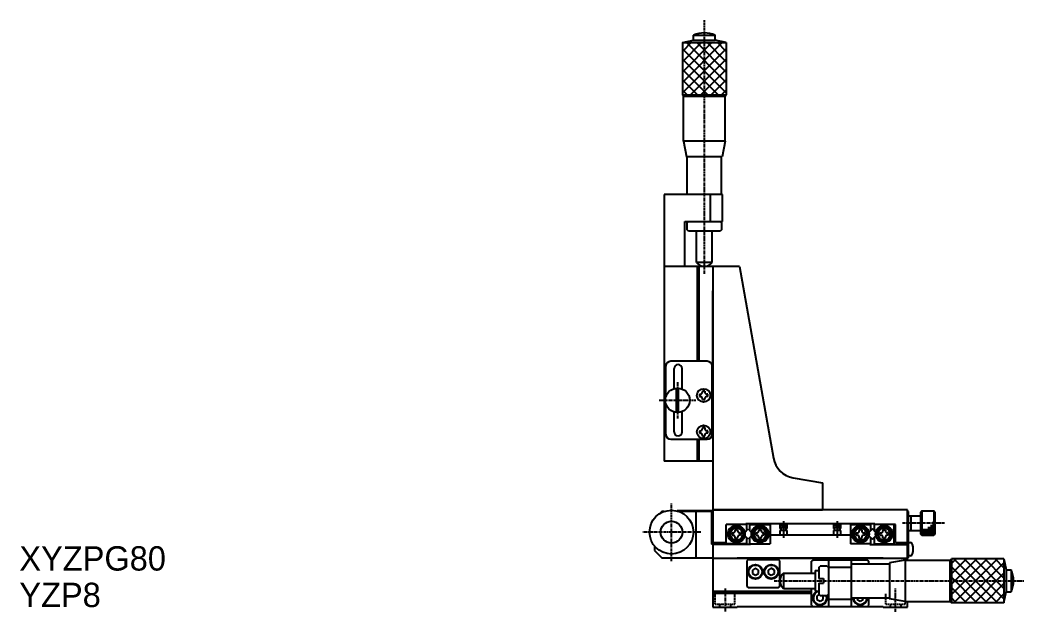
# Model space of a CAD drawing. Extents: x 12 to 693, y 7 to 641.
# Drawn here: x 14.9 to 427.2, y 6.5 to 249.8 of the extents above; entities that cross this region are included whole.
import ezdxf

# ---------------------------------------------------------------- set-up
doc = ezdxf.new("R2010")
doc.units = 0
doc.linetypes.add('CENTER', pattern=[2, 1.25, -0.25, 0.25, -0.25])
doc.linetypes.add('DASHED', pattern=[0.75, 0.5, -0.25])
doc.layers.get('0').update_dxf_attribs({"linetype": 'CONTINUOUS'})
doc.layers.add('CENTER', color=1, linetype='CENTER')

msp = doc.modelspace()

# ---------------------------------------------------------------- linework, layer by layer
at = {"color": 7, "linetype": 'CONTINUOUS'}
for p, q in [((291.43, 243.52), (300.43, 243.52)), ((291.43, 241.52), (291.43, 243.52)), ((300.43, 241.52), (300.43, 243.52)), ((286.93, 240.52), (291.43, 241.52)), ((286.93, 240.52), (304.93, 240.52)), ((286.93, 240.52), (286.93, 219.02)), ((291.43, 241.52), (300.43, 241.52)), ((304.93, 240.52), (300.43, 241.52)), ((304.93, 240.52), (304.93, 219.02)), ((286.93, 219.02), (304.93, 219.02)), ((287.43, 218.52), (286.93, 219.02)), ((287.43, 218.52), (304.43, 218.52)), ((287.43, 200.02), (287.43, 218.52)), ((304.43, 218.52), (304.93, 219.02)), ((304.43, 200.02), (304.43, 218.52)), ((304.43, 200.02), (287.43, 200.02)), ((287.43, 200.02), (288.57, 193.52)), ((304.43, 200.02), (303.28, 193.52)), ((303.28, 193.52), (288.57, 193.52)), ((288.93, 178.02), (288.93, 193.52)), ((302.93, 178.02), (302.93, 193.52)), ((279.43, 178.02), (279.43, 68.52)), ((303.43, 178.02), (279.43, 178.02)), ((298.43, 167.02), (298.43, 178.02)), ((303.43, 167.02), (303.43, 178.02)), ((287.93, 167.02), (303.43, 167.02)), ((287.93, 148.52), (287.93, 167.02)), ((289.43, 167.02), (288.93, 166.52)), ((288.93, 163.52), (288.93, 166.52)), ((302.93, 166.52), (302.43, 167.02)), ((302.93, 166.52), (302.93, 163.52)), ((289.43, 163.02), (288.93, 163.52)), ((302.43, 163.02), (289.43, 163.02)), ((292.75, 150.09), (292.75, 163.02)), ((299.1, 150.09), (299.1, 163.02)), ((302.93, 163.52), (302.43, 163.02)), ((310.43, 148.52), (279.43, 148.52)), ((299.1, 150.09), (292.75, 150.09)), ((292.93, 148.52), (292.93, 109.52)), ((293.73, 148.52), (293.73, 109.52)), ((299.43, 148.52), (299.43, 48.52)), ((310.43, 148.52), (324.31, 69.75)), ((299.23, 138.52), (299.43, 138.52)), ((299.23, 138.52), (299.23, 78.52)), ((280.13, 94.92), (280.13, 107.52)), ((297.13, 109.52), (282.13, 109.52)), ((299.13, 79.52), (299.13, 107.52)), ((283.48, 98.3), (283.48, 106.52)), ((286.78, 98.16), (286.78, 106.52)), ((284.53, 88.54), (284.53, 98.5)), ((285.33, 88.54), (285.33, 98.5)), ((293.88, 96.02), (293.88, 95.02)), ((293.88, 96.02), (294.33, 96.02)), ((293.88, 95.02), (294.33, 95.02)), ((296.13, 97.27), (295.13, 97.27)), ((295.13, 97.27), (295.13, 96.82)), ((296.13, 97.27), (296.13, 96.82)), ((297.38, 96.02), (296.93, 96.02)), ((297.38, 95.02), (296.93, 95.02)), ((297.38, 95.02), (297.38, 96.02)), ((280.13, 79.52), (280.13, 92.12)), ((295.13, 93.77), (295.13, 94.22)), ((295.13, 93.77), (296.13, 93.77)), ((296.13, 93.77), (296.13, 94.22)), ((283.48, 80.52), (283.48, 88.73)), ((286.78, 80.52), (286.78, 88.87)), ((293.88, 81.02), (293.88, 80.02)), ((293.88, 81.02), (294.33, 81.02)), ((293.88, 80.02), (294.33, 80.02)), ((296.13, 82.27), (295.13, 82.27)), ((295.13, 82.27), (295.13, 81.82)), ((295.13, 78.77), (295.13, 79.22)), ((295.13, 78.77), (296.13, 78.77)), ((296.13, 82.27), (296.13, 81.82)), ((296.13, 78.77), (296.13, 79.22)), ((297.38, 81.02), (296.93, 81.02)), ((297.38, 80.02), (296.93, 80.02)), ((297.38, 80.02), (297.38, 81.02)), ((299.43, 78.52), (299.23, 78.52)), ((282.13, 77.52), (297.13, 77.52)), ((292.93, 77.52), (292.93, 68.52)), ((293.73, 77.52), (293.73, 68.52)), ((299.43, 68.52), (279.43, 68.52)), ((332.43, 61.64), (344.43, 59.52)), ((344.43, 59.52), (344.43, 48.52)), ((278.43, 47.82), (277.37, 46.77)), ((279.47, 47.82), (278.43, 47.82)), ((299.43, 48.02), (284.73, 48.02)), ((298.93, 47.82), (285.38, 47.82)), ((292.43, 47.82), (292.43, 28.82)), ((298.93, 47.82), (298.93, 34.32)), ((299.43, 48.52), (344.43, 48.52)), ((379.43, 48.52), (299.43, 48.52)), ((299.43, 48.52), (299.43, 35.02)), ((379.43, 27.82), (379.43, 48.52)), ((379.73, 47.82), (379.43, 47.82)), ((379.73, 28.82), (379.73, 47.82)), ((379.73, 46.02), (384.73, 46.02)), ((380.73, 46.02), (380.73, 40.02)), ((385.23, 48.02), (384.73, 47.52)), ((384.73, 47.52), (384.73, 38.52)), ((385.23, 48.02), (385.23, 38.02)), ((385.23, 48.02), (390.23, 48.02)), ((390.23, 48.02), (390.23, 43.42)), ((390.73, 47.52), (390.23, 48.02)), ((390.73, 43.42), (390.73, 47.52)), ((313.23, 42.52), (304.93, 42.52)), ((304.93, 34.52), (304.93, 42.52)), ((312.93, 42.82), (312.93, 42.52)), ((312.93, 42.82), (365.93, 42.82)), ((313.23, 42.52), (313.23, 39.94)), ((314.63, 39.94), (314.63, 42.52)), ((314.63, 42.52), (322.93, 42.52)), ((322.93, 42.52), (322.93, 34.52)), ((326.93, 42.82), (326.93, 40.82)), ((327.43, 42.02), (326.93, 41.52)), ((328.03, 42.02), (327.43, 42.02)), ((328.03, 42.02), (328.03, 41.52)), ((328.83, 41.52), (328.03, 41.52)), ((329.43, 42.02), (328.83, 42.02)), ((328.83, 42.02), (328.83, 41.52)), ((329.43, 42.02), (329.93, 41.52)), ((329.93, 40.82), (329.93, 42.82)), ((348.93, 42.82), (348.93, 40.82)), ((349.43, 42.02), (348.93, 41.52)), ((350.03, 42.02), (349.43, 42.02)), ((350.03, 42.02), (350.03, 41.52)), ((350.83, 41.52), (350.03, 41.52)), ((351.43, 42.02), (350.83, 42.02)), ((350.83, 42.02), (350.83, 41.52)), ((351.43, 42.02), (351.93, 41.52)), ((351.93, 40.82), (351.93, 42.82)), ((355.93, 42.52), (364.23, 42.52)), ((355.93, 42.52), (355.93, 34.52)), ((364.23, 42.52), (364.23, 39.94)), ((365.63, 42.52), (365.63, 39.94)), ((374.43, 42.52), (365.63, 42.52)), ((365.93, 42.82), (365.93, 42.52)), ((373.93, 34.52), (373.93, 42.52)), ((374.43, 35.02), (374.43, 42.52)), ((390.73, 43.42), (389.73, 43.42)), ((389.73, 43.42), (389.73, 42.62)), ((389.73, 42.62), (390.73, 42.62)), ((390.23, 42.62), (390.23, 38.02)), ((390.73, 38.52), (390.73, 42.62)), ((307.33, 39.02), (307.33, 38.02)), ((307.33, 39.02), (307.78, 39.02)), ((307.33, 38.02), (307.78, 38.02)), ((309.58, 40.27), (308.58, 40.27)), ((308.58, 40.27), (308.58, 39.82)), ((308.58, 36.77), (308.58, 37.22)), ((309.58, 40.27), (309.58, 39.82)), ((309.58, 36.77), (309.58, 37.22)), ((310.83, 39.02), (310.38, 39.02)), ((310.83, 38.02), (310.38, 38.02)), ((310.83, 38.02), (310.83, 39.02)), ((312.5, 39.22), (313.93, 40.64)), ((313.93, 36.4), (312.5, 37.82)), ((313.93, 40.64), (315.35, 39.22)), ((315.35, 37.82), (313.93, 36.4)), ((317.03, 38.02), (317.03, 39.02)), ((317.03, 39.02), (317.48, 39.02)), ((317.03, 38.02), (317.48, 38.02)), ((318.28, 40.27), (319.28, 40.27)), ((318.28, 40.27), (318.28, 39.82)), ((318.28, 36.77), (318.28, 37.22)), ((319.28, 40.27), (319.28, 39.82)), ((319.28, 36.77), (319.28, 37.22)), ((320.53, 39.02), (320.08, 39.02)), ((320.53, 38.02), (320.08, 38.02)), ((320.53, 39.02), (320.53, 38.02)), ((355.93, 38.02), (322.93, 38.02)), ((329.93, 41.02), (326.93, 41.02)), ((326.93, 40.82), (327.43, 40.82)), ((326.93, 40.02), (326.93, 38.02)), ((329.93, 40.02), (326.93, 40.02)), ((327.43, 40.02), (327.43, 41.02)), ((329.43, 41.02), (329.43, 40.02)), ((329.43, 40.82), (329.93, 40.82)), ((329.93, 38.02), (329.93, 40.02)), ((351.93, 41.02), (348.93, 41.02)), ((348.93, 40.82), (349.43, 40.82)), ((348.93, 40.02), (348.93, 38.02)), ((351.93, 40.02), (348.93, 40.02)), ((349.43, 40.02), (349.43, 41.02)), ((351.43, 41.02), (351.43, 40.02)), ((351.43, 40.82), (351.93, 40.82)), ((351.93, 38.02), (351.93, 40.02)), ((358.33, 39.02), (358.33, 38.02)), ((358.33, 39.02), (358.78, 39.02)), ((358.33, 38.02), (358.78, 38.02)), ((360.58, 40.27), (359.58, 40.27)), ((359.58, 40.27), (359.58, 39.82)), ((359.58, 36.77), (359.58, 37.22)), ((360.58, 40.27), (360.58, 39.82)), ((360.58, 36.77), (360.58, 37.22)), ((361.83, 39.02), (361.38, 39.02)), ((361.83, 38.02), (361.38, 38.02)), ((361.83, 38.02), (361.83, 39.02)), ((364.93, 40.64), (363.5, 39.22)), ((363.5, 37.82), (364.93, 36.4)), ((366.35, 39.22), (364.93, 40.64)), ((364.93, 36.4), (366.35, 37.82)), ((368.03, 38.02), (368.03, 39.02)), ((368.03, 39.02), (368.48, 39.02)), ((368.03, 38.02), (368.48, 38.02)), ((369.28, 40.27), (370.28, 40.27)), ((369.28, 40.27), (369.28, 39.82)), ((369.28, 36.77), (369.28, 37.22)), ((370.28, 40.27), (370.28, 39.82)), ((370.28, 36.77), (370.28, 37.22)), ((371.53, 39.02), (371.08, 39.02)), ((371.53, 38.02), (371.08, 38.02)), ((371.53, 39.02), (371.53, 38.02)), ((379.73, 40.02), (384.73, 40.02)), ((384.73, 38.52), (385.23, 38.02)), ((385.23, 38.02), (390.23, 38.02)), ((390.23, 38.02), (390.73, 38.52)), ((275.43, 33.66), (275.43, 31.82)), ((299.43, 36.52), (298.93, 36.52)), ((299.43, 34.32), (298.93, 34.32)), ((299.43, 35.02), (304.93, 35.02)), ((299.43, 34.32), (299.43, 8.52)), ((314.93, 34.22), (299.43, 34.22)), ((313.23, 34.52), (304.93, 34.52)), ((308.58, 36.77), (309.58, 36.77)), ((313.23, 37.1), (313.23, 34.52)), ((314.63, 34.52), (314.63, 37.1)), ((314.63, 34.52), (322.93, 34.52)), ((314.93, 34.52), (314.93, 34.22)), ((319.28, 36.77), (318.28, 36.77)), ((364.23, 34.52), (355.93, 34.52)), ((359.58, 36.77), (360.58, 36.77)), ((363.93, 34.52), (363.93, 34.22)), ((363.93, 34.22), (379.43, 34.22)), ((364.23, 37.1), (364.23, 34.52)), ((365.63, 37.1), (365.63, 34.52)), ((365.63, 34.52), (373.93, 34.52)), ((370.28, 36.77), (369.28, 36.77)), ((374.43, 35.02), (379.43, 35.02)), ((379.73, 35.07), (380.57, 35)), ((275.43, 31.82), (278.43, 28.82)), ((380.57, 29.64), (379.73, 29.57)), ((278.43, 28.82), (299.43, 28.82)), ((379.43, 28.52), (299.43, 28.52)), ((309.43, 28.72), (309.43, 28.52)), ((309.43, 28.72), (369.43, 28.72)), ((313.93, 28.02), (313.43, 27.52)), ((313.43, 27.52), (313.43, 17.02)), ((313.93, 28.02), (326.43, 28.02)), ((326.93, 27.52), (326.43, 28.02)), ((326.93, 17.02), (326.93, 27.52)), ((340.43, 27.82), (339.93, 27.32)), ((339.93, 22.49), (339.93, 27.32)), ((362.93, 27.82), (340.43, 27.82)), ((342.93, 24.82), (343.43, 25.32)), ((342.93, 24.82), (342.93, 20.32)), ((346.43, 25.32), (343.43, 25.32)), ((346.43, 25.32), (346.93, 24.82)), ((346.93, 27.82), (346.93, 8.82)), ((356.43, 24.82), (346.93, 24.82)), ((356.43, 8.82), (356.43, 27.82)), ((356.43, 26.32), (371.93, 26.32)), ((363.43, 27.32), (362.93, 27.82)), ((363.43, 26.32), (363.43, 27.32)), ((369.43, 28.72), (369.43, 28.52)), ((378.43, 27.82), (371.93, 26.67)), ((371.93, 26.67), (371.93, 11.97)), ((378.43, 27.82), (396.93, 27.82)), ((378.43, 27.82), (378.43, 10.82)), ((379.73, 28.82), (379.43, 28.82)), ((396.93, 27.82), (397.43, 28.32)), ((396.93, 10.82), (396.93, 27.82)), ((397.43, 28.32), (397.43, 10.32)), ((418.93, 28.32), (397.43, 28.32)), ((418.93, 28.32), (418.93, 10.32)), ((418.93, 28.32), (419.93, 23.82)), ((316.93, 24.46), (315.68, 23.74)), ((315.68, 23.74), (315.68, 22.3)), ((315.68, 22.3), (316.93, 21.58)), ((318.18, 23.74), (316.93, 24.46)), ((316.93, 21.58), (318.18, 22.3)), ((318.18, 22.3), (318.18, 23.74)), ((323.43, 24.46), (322.18, 23.74)), ((322.18, 23.74), (322.18, 22.3)), ((322.18, 22.3), (323.43, 21.58)), ((324.68, 23.74), (323.43, 24.46)), ((323.43, 21.58), (324.68, 22.3)), ((324.68, 22.3), (324.68, 23.74)), ((328.49, 22.49), (328.49, 16.14)), ((328.49, 22.49), (341.43, 22.49)), ((341.43, 23.57), (342.93, 23.57)), ((341.43, 23.57), (341.43, 15.07)), ((419.93, 23.82), (419.93, 14.82)), ((419.93, 23.82), (421.93, 23.82)), ((421.93, 23.82), (421.93, 14.82)), ((313.43, 17.02), (313.93, 16.52)), ((313.93, 16.52), (326.43, 16.52)), ((326.43, 16.52), (326.93, 17.02)), ((342.93, 20.32), (344.93, 20.32)), ((342.93, 18.32), (344.93, 18.32)), ((342.93, 18.32), (342.93, 13.82)), ((344.93, 20.32), (344.93, 18.32)), ((299.43, 15.02), (339.93, 15.02)), ((299.43, 14.22), (339.93, 14.22)), ((328.49, 16.14), (341.43, 16.14)), ((339.93, 9.32), (339.93, 16.14)), ((341.43, 15.07), (342.93, 15.07)), ((343.14, 13.6), (342.18, 13.04)), ((342.18, 13.04), (342.18, 11.6)), ((342.93, 13.82), (343.43, 13.32)), ((343.43, 13.32), (346.43, 13.32)), ((344.68, 13.04), (344.19, 13.32)), ((344.68, 11.6), (344.68, 13.04)), ((346.93, 13.82), (346.43, 13.32)), ((418.93, 10.32), (419.93, 14.82)), ((419.93, 14.82), (421.93, 14.82)), ((299.43, 8.52), (309.43, 8.52)), ((309.43, 8.72), (309.43, 8.52)), ((309.43, 8.72), (369.43, 8.72)), ((339.93, 9.32), (340.43, 8.82)), ((340.43, 8.82), (362.93, 8.82)), ((342.18, 11.6), (343.43, 10.88)), ((343.43, 10.88), (344.68, 11.6)), ((346.93, 11.82), (356.43, 11.82)), ((356.43, 12.32), (371.93, 12.32)), ((358.68, 12.32), (358.68, 11.6)), ((358.68, 11.6), (359.93, 10.88)), ((359.93, 10.88), (361.18, 11.6)), ((361.18, 11.6), (361.18, 12.32)), ((362.93, 8.82), (363.43, 9.32)), ((363.43, 9.32), (363.43, 12.32)), ((369.43, 8.52), (369.43, 8.72)), ((369.43, 8.52), (379.43, 8.52)), ((378.43, 10.82), (371.93, 11.97)), ((378.43, 10.82), (396.93, 10.82)), ((379.43, 8.52), (379.43, 10.82)), ((396.93, 10.82), (397.43, 10.32)), ((418.93, 10.32), (397.43, 10.32))]:
    msp.add_line(p, q, dxfattribs=at)
at = {"color": 3, "linetype": 'CONTINUOUS'}
for p, q in [((290.55, 240.52), (286.93, 236.9)), ((294.79, 240.52), (286.93, 232.66)), ((299.03, 240.52), (286.93, 228.42)), ((303.27, 240.52), (286.93, 224.17)), ((304.93, 224.17), (288.58, 240.52)), ((304.93, 228.42), (292.82, 240.52)), ((304.93, 232.66), (297.07, 240.52)), ((304.93, 236.9), (301.31, 240.52)), ((304.93, 237.93), (286.93, 219.93)), ((304.93, 219.93), (286.93, 237.93)), ((301.6, 219.02), (286.93, 233.69)), ((304.93, 233.69), (290.26, 219.02)), ((297.35, 219.02), (286.93, 229.45)), ((304.93, 229.45), (294.5, 219.02)), ((293.11, 219.02), (286.93, 225.2)), ((304.93, 225.2), (298.74, 219.02)), ((288.87, 219.02), (286.93, 220.96)), ((304.93, 220.96), (302.99, 219.02)), ((388.85, 42.02), (390.23, 42.02)), ((385.23, 40.42), (390.23, 40.42)), ((385.23, 39.62), (390.23, 39.62)), ((385.23, 38.82), (390.23, 38.82)), ((387.73, 41.22), (390.23, 41.22)), ((397.43, 26.38), (399.37, 28.32)), ((397.43, 22.14), (403.61, 28.32)), ((397.43, 17.89), (407.85, 28.32)), ((397.43, 13.65), (412.09, 28.32)), ((412.09, 10.32), (397.43, 24.99)), ((416.34, 10.32), (398.34, 28.32)), ((398.34, 10.32), (416.34, 28.32)), ((418.93, 11.97), (402.58, 28.32)), ((402.58, 10.32), (418.93, 26.67)), ((418.93, 16.22), (406.82, 28.32)), ((418.93, 20.46), (411.06, 28.32)), ((418.93, 24.7), (415.31, 28.32)), ((407.85, 10.32), (397.43, 20.75)), ((406.82, 10.32), (418.93, 22.42)), ((403.61, 10.32), (397.43, 16.5)), ((411.06, 10.32), (418.93, 18.18)), ((415.31, 10.32), (418.93, 13.94)), ((399.37, 10.32), (397.43, 12.26))]:
    msp.add_line(p, q, dxfattribs=at)
at = {"color": 3, "linetype": 'DASHED'}
for p, q in [((300.43, 9.72), (300.43, 14.22)), ((308.43, 9.72), (308.43, 14.22)), ((370.43, 9.72), (370.43, 14.22)), ((300.43, 9.72), (308.43, 9.72)), ((302.18, 9.72), (302.18, 8.52)), ((306.68, 9.72), (306.68, 8.52)), ((370.43, 9.72), (378.43, 9.72)), ((372.18, 9.72), (372.18, 8.52)), ((376.68, 9.72), (376.68, 8.52)), ((378.43, 9.72), (378.43, 10.82))]:
    msp.add_line(p, q, dxfattribs=at)
at = {"color": 7, "linetype": 'CONTINUOUS'}
for centre, radius in [((284.93, 93.52), 5), ((295.63, 95.52), 2.75), ((295.63, 80.52), 2.75), ((282.43, 39.32), 9), ((282.43, 39.32), 4.5), ((309.08, 38.52), 3.5), ((309.08, 38.52), 3), ((318.78, 38.52), 3.5), ((318.78, 38.52), 3), ((360.08, 38.52), 3.5), ((360.08, 38.52), 3), ((369.78, 38.52), 3.5), ((369.78, 38.52), 3), ((309.08, 38.52), 2.5), ((318.78, 38.52), 2.5), ((360.08, 38.52), 2.5), ((369.78, 38.52), 2.5), ((316.93, 23.02), 3), ((316.93, 23.02), 2.75), ((323.43, 23.02), 3), ((323.43, 23.02), 2.75)]:
    msp.add_circle(centre, radius, dxfattribs=at)
for centre, radius, start, end in [((295.93, 233.89), 10.62, 64.9424, 115.0576), ((295.93, 152.52), 4, 217.4626, 322.5374), ((282.13, 107.52), 2, 90, 180), ((285.13, 106.52), 1.65, 0, 180), ((297.13, 107.52), 2, 0, 90), ((294.33, 96.82), 0.8, 270, 0), ((294.33, 94.22), 0.8, 0, 90), ((296.93, 96.82), 0.8, 180, 270), ((296.93, 94.22), 0.8, 90, 180), ((282.13, 79.52), 2, 180, 270), ((285.13, 80.52), 1.65, 180, 0), ((294.33, 81.82), 0.8, 270, 0), ((294.33, 79.22), 0.8, 0, 90), ((296.93, 81.82), 0.8, 180, 270), ((296.93, 79.22), 0.8, 90, 180), ((297.13, 79.52), 2, 270, 0), ((334.16, 71.48), 10, 190, 260), ((307.78, 39.82), 0.8, 270, 0), ((307.78, 37.22), 0.8, 0, 90), ((310.38, 39.82), 0.8, 180, 270), ((310.38, 37.22), 0.8, 90, 180), ((317.48, 39.82), 0.8, 270, 0), ((317.48, 37.22), 0.8, 0, 90), ((320.08, 39.82), 0.8, 180, 270), ((320.08, 37.22), 0.8, 90, 180), ((358.78, 39.82), 0.8, 270, 0), ((358.78, 37.22), 0.8, 0, 90), ((361.38, 39.82), 0.8, 180, 270), ((361.38, 37.22), 0.8, 90, 180), ((368.48, 39.82), 0.8, 270, 0), ((368.48, 37.22), 0.8, 0, 90), ((371.08, 39.82), 0.8, 180, 270), ((371.08, 37.22), 0.8, 90, 180), ((380.49, 34), 1, 16.257, 85), ((374.73, 32.32), 7, 343.743, 16.257), ((380.49, 30.64), 1, 275, 343.743), ((330.93, 19.32), 4, 127.4626, 232.5374), ((412.3, 19.32), 10.62, 334.9424, 25.0576), ((343.43, 12.32), 3, 113.5564, 19.4712), ((343.43, 12.32), 2.75, 100.4757, 21.3237), ((359.93, 12.32), 3, 180, 0), ((359.93, 12.32), 2.75, 180, 0)]:
    msp.add_arc(centre, radius, start, end, dxfattribs=at)
at = {"layer": 'CENTER', "color": 1, "linetype": 'CENTER'}
for p, q in [((295.93, 145.51), (295.93, 249.78)), ((284.93, 101.02), (284.93, 86.02)), ((277.43, 93.52), (292.43, 93.52)), ((282.43, 27.32), (282.43, 51.32)), ((328.43, 43.82), (328.43, 37.02)), ((350.43, 43.82), (350.43, 37.02)), ((394.59, 43.02), (377.33, 43.02)), ((294.43, 39.32), (270.43, 39.32)), ((324.6, 19.32), (427.18, 19.32)), ((304.43, 16.22), (304.43, 6.52)), ((374.43, 6.52), (374.43, 16.22))]:
    msp.add_line(p, q, dxfattribs=at)

# ---------------------------------------------------------------- texts
at = {"color": 7, "linetype": 'CONTINUOUS'}
for s, p in [('XYZPG80', (14.59, 23.52)), ('YZP8', (14.59, 8.52))]:
    msp.add_text(s, height=10, dxfattribs=at).set_placement(p)

doc.saveas('drawing.dxf')
